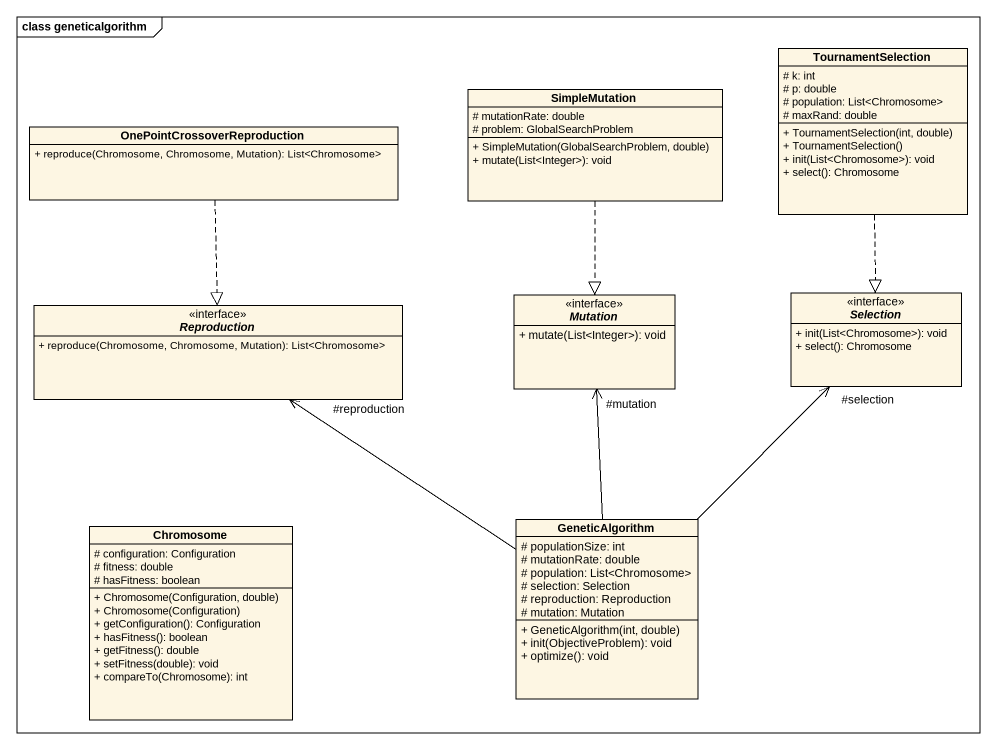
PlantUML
@startuml
mainframe class geneticalgorithm
hide circle
hide empty members
skinparam classAttributeIconSize 0
class TournamentSelection {
  # k: int
  # p: double
  # population: List<Chromosome>
  # maxRand: double
  + TournamentSelection(int, double)
  + TournamentSelection()
  + init(List<Chromosome>): void
  + select(): Chromosome
}
class SimpleMutation {
  # mutationRate: double
  # problem: GlobalSearchProblem
  + SimpleMutation(GlobalSearchProblem, double)
  + mutate(List<Integer>): void
}
class "OnePointCrossoverReproduction" as OnePointCrossoverReproductio {
  + reproduce(Chromosome, Chromosome, Mutation): List<Chromosome>
}
interface Mutation <<interface>> {
  + mutate(List<Integer>): void
}
interface Selection <<interface>> {
  + init(List<Chromosome>): void
  + select(): Chromosome
}
interface Reproduction <<interface>> {
  + reproduce(Chromosome, Chromosome, Mutation): List<Chromosome>
}
class Chromosome {
  # configuration: Configuration
  # fitness: double
  # hasFitness: boolean
  + Chromosome(Configuration, double)
  + Chromosome(Configuration)
  + getConfiguration(): Configuration
  + hasFitness(): boolean
  + getFitness(): double
  + setFitness(double): void
  + compareTo(Chromosome): int
}
class GeneticAlgorithm {
  # populationSize: int
  # mutationRate: double
  # population: List<Chromosome>
  # selection: Selection
  # reproduction: Reproduction
  # mutation: Mutation
  + GeneticAlgorithm(int, double)
  + init(ObjectiveProblem): void
  + optimize(): void
}
TournamentSelection ..|> Selection
SimpleMutation ..|> Mutation
OnePointCrossoverReproductio ..|> Reproduction
GeneticAlgorithm -up-> "#mutation" Mutation
GeneticAlgorithm -up-> "#selection" Selection
GeneticAlgorithm -up-> "#reproduction" Reproduction
@enduml
